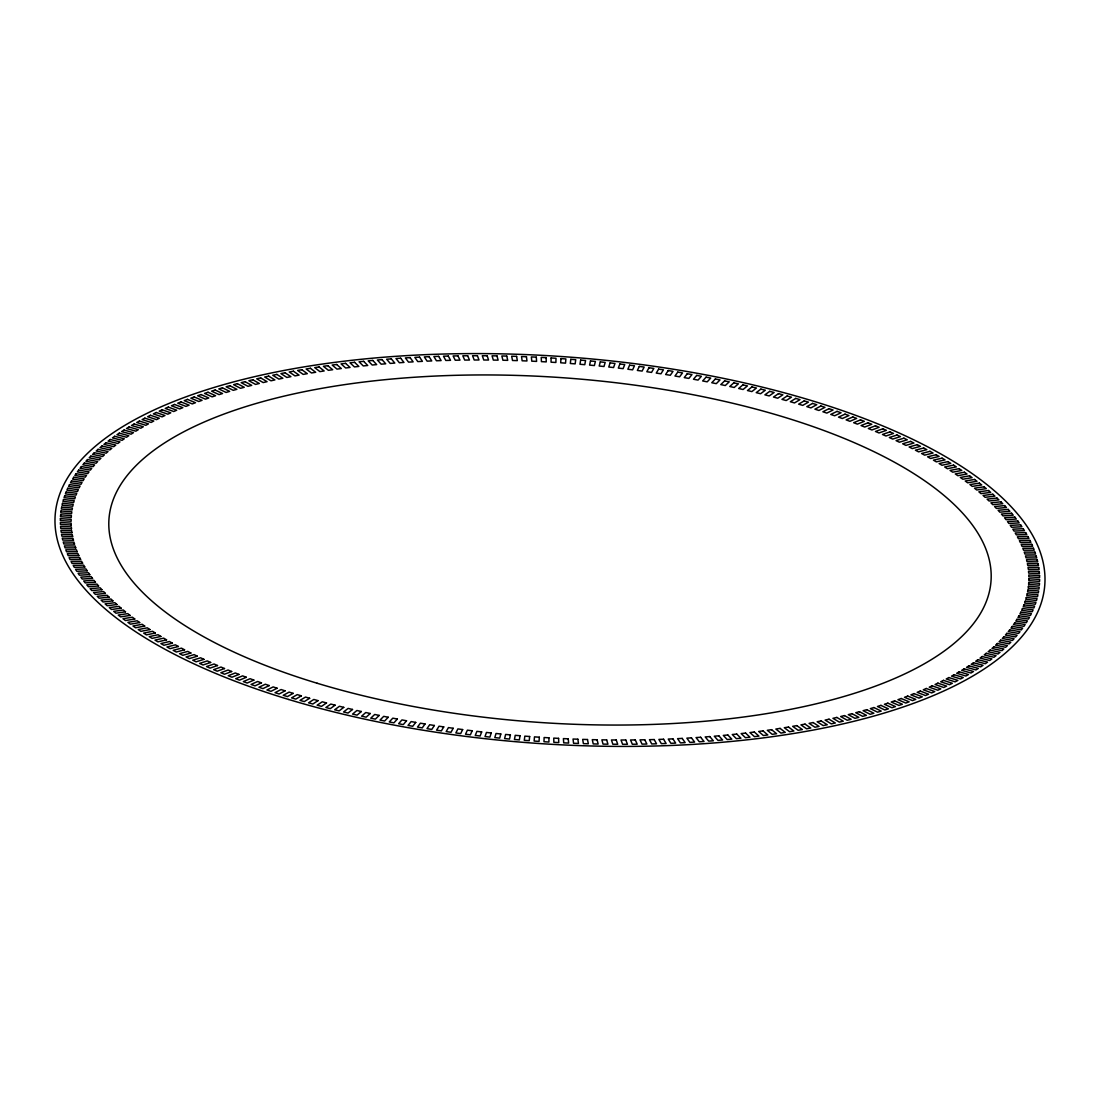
<?xml version="1.0" encoding="UTF-8"?>
<svg xmlns="http://www.w3.org/2000/svg" width="1100" height="1100" viewBox="0 0 1100 1100"><rect width="100%" height="100%" fill="white"/><g stroke="black" fill="none" stroke-linecap="round" stroke-linejoin="round"><path stroke-width="1.5" d="M548.941 737.811L548.914 742.032L543.991 741.73L544.115 737.523L548.941 737.811M551.086 357.967L551.059 362.189L555.885 362.478L556.009 358.27L551.086 357.967M60.417 518.65L60.376 520.589L71.142 521.235L71.17 519.337L60.417 518.65M1028.858 578.765L1028.83 580.663L1039.582 581.35L1039.624 579.411L1028.858 578.765M539.303 737.206L539.055 741.4L534.132 741.056L534.476 736.862L539.303 737.206M560.945 358.6L560.697 362.794L565.524 363.138L565.868 358.944L560.945 358.6M60.638 514.8L60.5 516.725L71.266 517.454L71.39 515.57L60.638 514.8M1028.734 582.546L1028.61 584.43L1039.362 585.2L1039.5 583.275L1028.734 582.546M529.664 736.505L529.21 740.699L524.274 740.314L524.851 736.134L529.664 736.505M570.79 359.301L570.336 363.495L575.149 363.866L575.726 359.686L570.79 359.301M61.05 510.964L60.816 512.875L71.569 513.7L71.802 511.816L61.05 510.964M1028.431 586.3L1028.197 588.184L1038.95 589.036L1039.184 587.125L1028.431 586.3M520.025 735.735L519.351 739.915L514.442 739.489L515.226 735.322L520.025 735.735M580.649 360.085L579.975 364.265L584.774 364.678L585.558 360.511L580.649 360.085M61.669 507.141L61.339 509.039L72.078 509.946L72.407 508.076L61.669 507.141M1027.923 590.054L1027.592 591.924L1038.331 592.859L1038.661 590.961L1027.923 590.054M510.414 734.896L509.52 739.049L504.611 738.581L505.615 734.442L510.414 734.896M590.48 360.951L589.586 365.104L594.385 365.558L595.389 361.419L590.48 360.951M62.494 503.332L62.054 505.23L72.779 506.22L73.205 504.35L62.494 503.332M1027.221 593.78L1026.795 595.65L1037.506 596.668L1037.946 594.77L1027.221 593.78M500.816 733.975L499.703 738.114L494.808 737.605L496.018 733.48L500.816 733.975M600.298 361.886L599.184 366.025L603.982 366.52L605.192 362.395L600.298 361.886M63.498 499.538L62.975 501.435L73.672 502.494L74.195 500.651L63.498 499.538M1026.327 597.506L1025.805 599.349L1036.503 600.462L1037.025 598.565L1026.327 597.506M491.232 732.985L489.913 737.096L485.018 736.56L486.447 732.449L491.232 732.985M610.087 362.904L608.768 367.015L613.553 367.551L614.982 363.44L610.087 362.904M64.708 495.77L64.075 497.654L74.759 498.809L75.377 496.966L64.708 495.77M1025.241 601.191L1024.622 603.034L1035.293 604.23L1035.925 602.346L1025.241 601.191M481.676 731.912L480.136 735.996L475.255 735.433L476.905 731.349L481.676 731.912M619.864 364.004L618.324 368.087L623.095 368.651L624.745 364.567L619.864 364.004M66.124 492.03L65.395 493.9L76.037 495.124L76.752 493.295L66.124 492.03M1023.963 604.876L1023.247 606.705L1033.876 607.97L1034.605 606.1L1023.963 604.876M472.147 730.771L470.388 734.827L465.534 734.223L467.39 730.166L472.147 730.771M629.612 365.172L627.852 369.229L632.61 369.834L634.466 365.777L629.612 365.172M67.719 488.304L66.894 490.16L77.509 491.48L78.32 489.665L67.719 488.304M1022.491 608.52L1021.68 610.335L1032.281 611.696L1033.106 609.84L1022.491 608.52M462.646 729.561L460.68 733.59L455.84 732.944L457.902 728.915L462.646 729.561M639.32 366.41L637.354 370.439L642.098 371.085L644.16 367.056L639.32 366.41M69.52 484.605L68.599 486.447L79.172 487.85L80.08 486.049L69.52 484.605M1020.827 612.15L1019.92 613.951L1030.48 615.395L1031.401 613.553L1020.827 612.15M453.172 728.269L451 732.27L446.174 731.582L448.456 727.595L453.172 728.269M649 367.73L646.827 371.731L651.544 372.405L653.826 368.418L649 367.73M71.514 480.934L70.496 482.763L81.029 484.248L82.032 482.46L71.514 480.934M1018.971 615.752L1017.968 617.54L1028.486 619.066L1029.504 617.237L1018.971 615.752M443.754 726.907L441.361 730.881L436.562 730.166L439.065 726.206L443.754 726.907M658.639 369.119L656.246 373.092L660.935 373.794L663.438 369.834L658.639 369.119M73.7 477.29L72.586 479.105L83.078 480.672L84.164 478.899L73.7 477.29M1016.923 619.327L1015.836 621.101L1026.3 622.71L1027.414 620.895L1016.923 619.327M434.376 725.477L431.777 729.424L426.993 728.654L429.701 724.735L434.376 725.477M668.223 370.576L665.624 374.522L670.299 375.265L673.007 371.346L668.223 370.576M76.079 473.688L74.869 475.489L85.305 477.125L86.501 475.365L76.079 473.688M1014.695 622.875L1013.499 624.635L1023.921 626.312L1025.131 624.511L1014.695 622.875M425.04 723.965L422.235 727.884L417.478 727.086L420.393 723.195L425.04 723.965M677.765 372.116L674.96 376.035L679.607 376.805L682.523 372.914L677.765 372.116M78.65 470.099L77.344 471.886L87.739 473.605L89.017 471.859L78.65 470.099M1012.261 626.395L1010.982 628.141L1021.35 629.901L1022.656 628.114L1012.261 626.395M415.759 722.398L412.734 726.275L408.018 725.436L411.139 721.586L415.759 722.398M687.266 373.725L684.241 377.603L688.861 378.414L691.982 374.564L687.266 373.725M81.414 466.551L80.011 468.325L90.338 470.112L91.713 468.38L81.414 466.551M1009.662 629.888L1008.287 631.62L1018.586 633.449L1019.989 631.675L1009.662 629.888M406.533 720.761L403.301 724.598L398.612 723.731L401.94 719.909L406.533 720.761M696.699 375.402L693.467 379.239L698.06 380.091L701.388 376.269L696.699 375.402M84.37 463.031L82.871 464.791L93.142 466.661L94.6 464.942L84.37 463.031M1006.857 633.339L1005.4 635.058L1015.63 636.969L1017.129 635.209L1006.857 633.339M397.361 719.043L393.924 722.838L389.263 721.944L392.796 718.162L397.361 719.043M706.076 377.163L702.639 380.957L707.204 381.837L710.737 378.056L706.076 377.163M87.519 459.553L85.924 461.285L96.126 463.237L97.68 461.546L87.519 459.553M1003.874 636.763L1002.32 638.454L1012.481 640.447L1014.076 638.715L1003.874 636.763M388.245 717.255L384.615 721.023L379.981 720.088L383.721 716.348L388.245 717.255M715.385 378.978L711.755 382.745L716.279 383.652L720.019 379.913L715.385 378.978M90.846 456.115L89.155 457.82L99.289 459.855L100.939 458.178L90.846 456.115M1000.711 640.145L999.061 641.822L1009.154 643.885L1010.845 642.18L1000.711 640.145M379.211 715.412L375.361 719.125L370.769 718.162L374.715 714.464L379.211 715.412M724.639 380.875L720.789 384.587L725.285 385.536L729.231 381.837L724.639 380.875M94.366 452.705L92.579 454.396L102.63 456.5L104.376 454.836L94.366 452.705M997.37 643.5L995.624 645.164L1005.634 647.295L1007.421 645.604L997.37 643.5M370.232 713.501L366.19 717.173L361.625 716.169L365.777 712.511L370.232 713.501M733.81 382.828L729.768 386.499L734.223 387.489L738.375 383.831L733.81 382.828M98.065 449.336L96.195 451.014L106.164 453.186L107.993 451.55L98.065 449.336M993.836 646.814L992.008 648.45L1001.935 650.664L1003.805 648.986L993.836 646.814M361.336 711.508L357.087 715.138L352.564 714.106L356.909 710.49L361.336 711.508M742.912 384.862L738.664 388.493L743.091 389.51L747.436 385.894L742.912 384.862M101.956 446.009L99.99 447.672L109.876 449.914L111.801 448.291L101.956 446.009M990.124 650.086L988.199 651.709L998.044 653.991L1000.01 652.327L990.124 650.086M352.509 709.459L348.067 713.048L343.585 711.975L348.123 708.414L352.509 709.459M751.933 386.953L747.491 390.541L751.878 391.586L756.415 388.025L751.933 386.953M106.012 442.723L103.964 444.359L113.767 446.683L115.775 445.087L106.012 442.723M986.232 653.317L984.225 654.913L993.987 657.277L996.036 655.641L986.232 653.317M343.764 707.355L339.13 710.889L334.689 709.789L339.419 706.269L343.764 707.355M760.87 389.111L756.236 392.645L760.581 393.731L765.311 390.211L760.87 389.111M110.261 439.491L108.116 441.1L117.824 443.493L119.927 441.911L110.261 439.491M982.176 656.507L980.072 658.089L989.739 660.509L991.884 658.9L982.176 656.507M335.101 705.169L330.275 708.661L325.875 707.52L330.798 704.069L335.101 705.169M769.725 391.339L764.899 394.831L769.202 395.931L774.125 392.48L769.725 391.339M114.689 436.288L112.448 437.882L122.073 440.344L124.259 438.79L114.689 436.288M977.928 659.656L975.741 661.21L985.311 663.712L987.553 662.118L977.928 659.656M326.521 702.941L321.502 706.365L317.157 705.196L322.272 701.786L326.521 702.941M778.497 393.635L773.479 397.059L777.727 398.214L782.843 394.804L778.497 393.635M119.295 433.139L116.971 434.706L126.486 437.25L128.755 435.71L119.295 433.139M973.514 662.75L971.245 664.29L980.705 666.861L983.029 665.294L973.514 662.75M318.038 700.631L312.826 704.014L308.536 702.817L313.83 699.462L318.038 700.631M787.174 395.986L781.963 399.369L786.17 400.538L791.464 397.183L787.174 395.986M124.066 430.045L121.66 431.585L131.065 434.184L133.43 432.671L124.066 430.045M968.935 665.816L966.57 667.329L975.934 669.955L978.34 668.415L968.935 665.816M309.65 698.266L304.26 701.607L299.998 700.37L305.498 697.07L309.65 698.266M795.74 398.393L790.35 401.734L794.503 402.93L800.003 399.63L795.74 398.393M129.016 426.993L126.514 428.505L135.822 431.172L138.27 429.688L129.016 426.993M964.178 668.827L961.73 670.312L970.984 673.007L973.486 671.495L964.178 668.827M301.359 695.846L295.776 699.119L291.569 697.868L297.261 694.609L301.359 695.846M804.224 400.881L798.641 404.154L802.739 405.391L808.431 402.132L804.224 400.881M134.131 423.981L131.546 425.48L140.745 428.216L143.275 426.759L134.131 423.981M959.255 671.784L956.725 673.241L965.869 676.019L968.454 674.52L959.255 671.784M293.178 693.371L287.403 696.589L283.25 695.296L289.121 692.106L293.178 693.371M812.598 403.411L806.822 406.629L810.879 407.894L816.75 404.704L812.598 403.411M139.425 421.039L136.757 422.496L145.833 425.301L148.445 423.871L139.425 421.039M954.168 674.699L951.555 676.129L960.575 678.961L963.242 677.504L954.168 674.699M285.079 690.827L279.139 693.99L275.041 692.67L281.077 689.535L285.079 690.827M820.861 406.01L814.921 409.172L818.923 410.465L824.959 407.33L820.861 406.01M144.87 418.138L142.134 419.581L151.099 422.441L153.78 421.025L144.87 418.138M948.901 677.559L946.22 678.975L955.13 681.862L957.866 680.419L948.901 677.559M277.104 688.229L270.971 691.336L266.942 689.989L273.157 686.909L277.104 688.229M829.029 408.664L822.896 411.771L826.843 413.091L833.058 410.011L829.029 408.664M150.494 415.291L147.661 416.707L156.502 419.636L159.28 418.248L150.494 415.291M943.497 680.364L940.72 681.752L949.506 684.709L952.339 683.293L943.497 680.364M269.239 685.575L262.928 688.627L258.954 687.239L265.347 684.227L269.239 685.575M837.072 411.373L830.761 414.425L834.652 415.772L841.046 412.761L837.072 411.373M156.282 412.5L153.368 413.889L162.085 416.873L164.931 415.511L156.282 412.5M937.915 683.127L935.069 684.489L943.718 687.5L946.633 686.111L937.915 683.127M261.484 682.866L254.994 685.85L251.075 684.447L257.647 681.491L261.484 682.866M845.006 414.15L838.516 417.134L842.352 418.509L848.925 415.553L845.006 414.15M162.222 409.764L159.225 411.125L167.819 414.178L170.734 412.844L162.222 409.764M932.181 685.822L929.266 687.156L937.777 690.236L940.775 688.875L932.181 685.822M253.853 680.102L247.197 683.031L243.334 681.601L250.071 678.7L253.853 680.102M852.803 416.969L846.148 419.897L849.929 421.3L856.666 418.399L852.803 416.969M168.314 407.082L165.248 408.416L173.704 411.524L176.701 410.217L168.314 407.082M926.296 688.476L923.299 689.783L931.686 692.918L934.753 691.584L926.296 688.476M246.331 677.284L239.498 680.158L235.702 678.686L242.619 675.868L246.331 677.284M860.503 419.842L853.669 422.716L857.381 424.132L864.298 421.314L860.503 419.842M174.57 404.456L171.421 405.763L179.74 408.939L182.82 407.66L174.57 404.456M920.26 691.061L917.18 692.34L925.43 695.544L928.579 694.237L920.26 691.061M238.934 674.424L231.949 677.215L228.209 675.73L235.29 672.966L238.934 674.424M868.051 422.785L861.066 425.576L864.71 427.034L871.791 424.27L868.051 422.785M180.978 401.899L177.746 403.178L185.928 406.395L189.09 405.158L180.978 401.899M914.072 693.605L910.91 694.842L919.023 698.101L922.254 696.822L914.072 693.605M231.66 671.509L224.51 674.231L220.853 672.732L228.085 670.024L231.66 671.509M875.49 425.769L868.34 428.491L871.915 429.976L879.148 427.268L875.49 425.769M187.522 399.396L184.236 400.634L192.266 403.92L195.498 402.71L187.522 399.396M907.734 696.08L904.503 697.29L912.477 700.604L915.764 699.366L907.734 696.08M224.524 668.539L217.209 671.206L213.62 669.666L221.004 667.04L224.524 668.539M882.791 428.794L875.476 431.461L878.996 432.96L886.38 430.334L882.791 428.794M194.232 396.949L190.864 398.172L198.756 401.5L202.042 400.317L194.232 396.949M901.244 698.5L897.957 699.683L905.768 703.051L909.136 701.827L901.244 698.5M217.525 665.527L210.045 668.126L206.511 666.559L214.06 664.001L217.525 665.527M889.955 431.874L882.475 434.473L885.94 435.999L893.489 433.441L889.955 431.874M201.08 394.57L197.629 395.752L205.384 399.149L208.739 397.994L201.08 394.57M894.616 700.851L891.261 702.006L898.92 705.43L902.371 704.247L894.616 700.851M210.65 662.461L203.019 664.991L199.567 663.41L207.268 660.921L210.65 662.461M896.981 435.009L889.35 437.539L892.732 439.079L900.433 436.59L896.981 435.009M208.065 392.26L204.545 393.415L212.149 396.853L215.572 395.725L208.065 392.26M887.851 703.148L884.428 704.275L891.935 707.74L895.455 706.585L887.851 703.148M203.913 659.354L196.13 661.815L192.748 660.206L200.599 657.786L203.913 659.354M903.87 438.185L896.088 440.646L899.401 442.214L907.253 439.794L903.87 438.185M215.188 390.005L211.613 391.132L219.051 394.625L222.544 393.525L215.188 390.005M880.949 705.375L877.456 706.475L884.812 709.995L888.388 708.867L880.949 705.375M197.312 656.205L189.393 658.598L186.079 656.961L194.081 654.61L197.312 656.205M910.607 441.402L902.688 443.795L905.919 445.39L913.921 443.039L910.607 441.402M222.447 387.819L218.804 388.905L226.077 392.453L229.653 391.38L222.447 387.819M873.923 707.548L870.348 708.62L877.553 712.181L881.196 711.095L873.923 707.548M190.864 653.015L182.792 655.325L179.561 653.675L187.701 651.406L190.864 653.015M917.207 444.675L909.136 446.985L912.299 448.594L920.439 446.325L917.207 444.675M229.845 385.701L226.133 386.76L233.255 390.335L236.885 389.317L229.845 385.701M866.745 709.665L863.115 710.683L870.155 714.299L873.867 713.24L866.745 709.665M184.566 649.784L176.344 652.025L173.181 650.348L181.459 648.148L184.566 649.784M923.656 447.975L915.434 450.216L918.541 451.853L926.819 449.652L923.656 447.975M237.366 383.652L233.599 384.67L240.542 388.3L244.241 387.296L237.366 383.652M859.457 711.7L855.759 712.704L862.634 716.348L866.401 715.33L859.457 711.7M178.406 646.498L170.06 648.67L166.966 646.979L175.381 644.848L178.406 646.498M929.94 451.33L921.594 453.502L924.619 455.152L933.034 453.021L929.94 451.33M245.025 381.659L241.175 382.649L247.968 386.32L251.721 385.357L245.025 381.659M852.032 713.68L848.279 714.643L854.975 718.341L858.825 717.351L852.032 713.68M172.397 643.184L163.914 645.274L160.903 643.569L169.455 641.52L172.397 643.184M936.086 454.726L927.602 456.816L930.545 458.48L939.098 456.431L936.086 454.726M252.794 379.748L248.889 380.696L255.516 384.409L259.325 383.487L252.794 379.748M844.484 715.591L840.675 716.513L847.206 720.253L851.111 719.304L844.484 715.591M166.54 639.829L157.933 641.85L154.99 640.118L163.68 638.138L166.54 639.829M942.067 458.15L933.46 460.171L936.32 461.862L945.01 459.882L942.067 458.15M260.686 377.891L256.726 378.812L263.175 382.566L267.053 381.672L260.686 377.891M836.825 717.434L832.947 718.327L839.314 722.109L843.274 721.188L836.825 717.434M160.847 636.446L152.103 638.385L149.243 636.639L158.056 634.727L160.847 636.446M947.898 461.615L939.152 463.554L941.944 465.272L950.758 463.361L947.898 461.615M268.702 376.118L264.688 376.998L270.957 380.793L274.89 379.926L268.702 376.118M829.043 719.207L825.11 720.074L831.298 723.883L835.312 723.003L829.043 719.207M155.306 633.023L146.438 634.879L143.66 633.119L152.597 631.29L155.306 633.023M953.562 465.121L944.694 466.978L947.402 468.71L956.34 466.881L953.562 465.121M276.829 374.399L272.759 375.251L278.85 379.087L282.837 378.263L276.829 374.399M821.15 720.912L817.162 721.737L823.171 725.601L827.241 724.749L821.15 720.912M149.93 629.558L140.938 631.345L138.243 629.571L147.29 627.811L149.93 629.558M959.062 468.655L950.07 470.442L952.71 472.189L961.758 470.429L959.062 468.655M285.065 372.763L280.94 373.574L286.853 377.451L290.895 376.654L285.065 372.763M813.148 722.549L809.105 723.346L814.935 727.237L819.06 726.426L813.148 722.549M144.705 626.065L135.603 627.784L132.99 625.982L142.161 624.305L144.705 626.065M964.398 472.216L955.295 473.935L957.839 475.695L967.01 474.018L964.398 472.216M293.411 371.195L289.231 371.965L294.965 375.884L299.049 375.127L293.411 371.195M805.035 724.116L800.951 724.872L806.589 728.805L810.769 728.035L805.035 724.116M139.659 622.545L130.433 624.181L127.916 622.366L137.184 620.771L139.659 622.545M969.567 475.819L960.341 477.455L962.816 479.229L972.084 477.634L969.567 475.819M301.868 369.71L297.632 370.439L303.174 374.385L307.312 373.67L301.868 369.71M796.826 725.615L792.688 726.33L798.133 730.29L802.367 729.561L796.826 725.615M134.764 618.998L125.441 620.551L123.007 618.723L132.385 617.21L134.764 618.998M974.559 479.449L965.236 481.002L967.615 482.79L976.992 481.277L974.559 479.449M310.42 368.28L306.13 368.981L311.493 372.969L315.686 372.281L310.42 368.28M788.508 727.031L784.314 727.719L789.58 731.72L793.87 731.019L788.508 727.031M130.047 615.423L120.615 616.88L118.264 615.051L127.751 613.621L130.047 615.423M979.385 483.12L969.952 484.578L972.249 486.379L981.736 484.949L979.385 483.12M319.055 366.933L314.724 367.606L319.894 371.607L324.143 370.961L319.055 366.933M780.106 728.393L775.857 729.039L780.945 733.067L785.276 732.394L780.106 728.393M125.496 611.806L115.968 613.195L113.699 611.352L123.296 610.005L125.496 611.806M984.032 486.805L974.504 488.194L976.704 489.995L986.301 488.647L984.032 486.805M327.8 365.668L323.414 366.286L328.405 370.329L332.681 369.71L327.8 365.668M771.595 729.671L767.319 730.29L772.2 734.332L776.586 733.714L771.595 729.671M121.124 608.176L111.485 609.482L109.312 607.626L119.006 606.361L121.124 608.176M988.515 490.518L978.876 491.824L980.994 493.639L990.688 492.374L988.515 490.518M336.627 364.471L332.2 365.049L336.999 369.119L341.316 368.541L336.627 364.471M763.001 730.881L758.684 731.459L763.372 735.529L767.8 734.951L763.001 730.881M116.916 604.533L107.195 605.756L105.105 603.873L114.881 602.69L116.916 604.533M992.805 494.244L983.084 495.467L985.119 497.31L994.895 496.127L992.805 494.244M345.551 363.344L341.082 363.894L345.675 367.991L350.048 367.441L345.551 363.344M754.325 732.009L749.952 732.559L754.449 736.656L758.918 736.106L754.325 732.009M112.901 600.848L103.07 601.989L101.076 600.105L110.949 599.005L112.901 600.848M996.93 498.011L987.099 499.152L989.051 500.995L998.924 499.895L996.93 498.011M354.558 362.299L350.034 362.808L354.434 366.919L358.848 366.424L354.558 362.299M745.566 733.081L741.152 733.576L745.442 737.701L749.966 737.192L745.566 733.081M109.051 597.149L99.137 598.207L97.24 596.31L107.181 595.293L109.051 597.149M1000.862 501.793L990.949 502.851L992.819 504.707L1002.76 503.69L1000.862 501.793M363.632 361.322L359.081 361.804L363.275 365.942L367.73 365.475L363.632 361.322M736.725 734.058L732.27 734.525L736.367 738.678L740.919 738.196L736.725 734.058M105.38 593.436L95.384 594.413L93.569 592.501L103.606 591.566L105.38 593.436M1004.616 505.587L994.62 506.564L996.394 508.434L1006.431 507.499L1004.616 505.587M372.79 360.429L368.197 360.869L372.199 365.021L376.681 364.595L372.79 360.429M727.801 734.979L723.319 735.405L727.21 739.571L731.803 739.131L727.801 734.979M101.887 589.71L91.809 590.59L90.104 588.679L100.21 587.826L101.887 589.71M1008.191 509.41L998.112 510.29L999.79 512.174L1009.896 511.321L1008.191 509.41M382.016 359.618L377.396 360.016L381.178 364.183L385.701 363.797L382.016 359.618M718.822 735.817L714.299 736.202L717.984 740.383L722.604 739.984L718.822 735.817M98.574 585.956L88.426 586.768L86.804 584.842L96.993 584.072L98.574 585.956M1011.574 513.232L1001.426 514.044L1003.008 515.928L1013.196 515.158L1011.574 513.232M391.311 358.875L386.65 359.232L390.239 363.426L394.79 363.069L391.311 358.875M709.761 736.574L705.21 736.931L708.689 741.125L713.35 740.768L709.761 736.574M95.453 582.189L85.236 582.918L83.71 580.979L93.954 580.305L95.453 582.189M1014.764 517.082L1004.548 517.811L1006.046 519.695L1016.29 519.021L1014.764 517.082M400.661 358.215L395.986 358.531L399.369 362.739L403.947 362.422L400.661 358.215M700.631 737.261L696.053 737.577L699.339 741.785L704.014 741.469L700.631 737.261M92.51 578.408L82.225 579.054L80.795 577.115L91.108 576.524L92.51 578.408M1017.775 520.946L1007.49 521.592L1008.893 523.476L1019.205 522.885L1017.775 520.946M410.094 357.624L405.364 357.913L408.554 362.134L413.16 361.859L410.094 357.624M691.446 737.866L686.84 738.141L689.906 742.376L694.636 742.088L691.446 737.866M89.76 574.626L79.406 575.176L78.073 573.237L88.44 572.729L89.76 574.626M1020.594 524.824L1010.24 525.374L1011.56 527.271L1021.928 526.763L1020.594 524.824M419.567 357.115L414.824 357.362L417.794 361.598L422.428 361.35L419.567 357.115M682.206 738.402L677.572 738.65L680.433 742.885L685.176 742.638L682.206 738.402M87.189 570.817L76.78 571.285L75.542 569.346L85.965 568.92L87.189 570.817M1023.22 528.715L1012.811 529.183L1014.035 531.08L1024.457 530.654L1023.22 528.715M429.096 356.689L424.325 356.895L427.089 361.144L431.75 360.938L429.096 356.689M672.911 738.856L668.25 739.062L670.904 743.311L675.675 743.105L672.911 738.856M84.796 567.023L74.346 567.394L73.205 565.455L83.683 565.111L84.796 567.023M1025.654 532.606L1015.204 532.977L1016.317 534.889L1026.795 534.545L1025.654 532.606M438.666 356.345L433.881 356.51L436.425 360.759L441.114 360.594L438.666 356.345M663.575 739.241L658.886 739.406L661.334 743.655L666.119 743.49L663.575 739.241M82.61 563.2L72.105 563.502L71.06 561.55L81.579 561.289L82.61 563.2M1027.895 536.498L1017.39 536.8L1018.421 538.711L1028.94 538.45L1027.895 536.498M448.291 356.07L443.479 356.194L445.816 360.456L450.533 360.332L448.291 356.07M654.184 739.544L649.467 739.668L651.709 743.93L656.521 743.806L654.184 739.544M80.602 559.377L70.056 559.598L69.108 557.645L79.681 557.466L80.602 559.377M1029.944 540.402L1019.398 540.623L1020.319 542.534L1030.892 542.355L1029.944 540.402M457.957 355.877L453.118 355.96L455.249 360.223L459.979 360.14L457.957 355.877M644.751 739.777L640.021 739.86L642.043 744.122L646.882 744.04L644.751 739.777M78.801 555.555L68.2 555.679L67.347 553.726L77.963 553.644L78.801 555.555M1031.8 544.321L1021.199 544.445L1022.037 546.356L1032.652 546.274L1031.8 544.321M467.665 355.754L462.811 355.809L464.723 360.071L469.48 360.03L467.665 355.754M635.277 739.929L630.52 739.97L632.335 744.246L637.189 744.191L635.277 739.929M77.179 551.732L66.55 551.774L65.794 549.821L76.436 549.821L77.179 551.732M1033.45 548.226L1022.821 548.268L1023.564 550.179L1034.206 550.179L1033.45 548.226M477.4 355.726L472.533 355.726L474.224 360.002L478.995 359.989L477.4 355.726M625.776 739.997L621.005 740.011L622.6 744.274L627.467 744.274L625.776 739.997M75.749 547.91L65.079 547.855L64.433 545.902L75.102 545.999L75.749 547.91M1034.921 552.145L1024.251 552.09L1024.898 554.001L1035.567 554.098L1034.921 552.145M487.163 355.768L482.281 355.74L483.766 360.002L488.551 360.03L487.163 355.768M616.234 739.997L611.449 739.97L612.837 744.232L617.719 744.26L616.234 739.997M74.511 544.087L63.814 543.95L63.264 541.998L73.961 542.176L74.511 544.087M1036.186 556.05L1025.489 555.913L1026.039 557.824L1036.736 558.002L1036.186 556.05M496.953 355.891L492.058 355.822L493.336 360.085L498.121 360.154L496.953 355.891M606.664 739.915L601.879 739.846L603.048 744.109L607.942 744.178L606.664 739.915M73.466 540.265L62.755 540.045L62.287 538.092L73.013 538.354L73.466 540.265M1037.245 559.955L1026.534 559.735L1026.987 561.646L1037.713 561.908L1037.245 559.955M506.77 356.084L501.861 355.974L502.92 360.236L507.719 360.346L506.77 356.084M597.08 739.764L592.281 739.654L593.23 743.916L598.139 744.026L597.08 739.764M72.614 536.442L61.875 536.14L61.518 534.188L72.256 534.531L72.614 536.442M1038.125 563.86L1027.386 563.558L1027.744 565.469L1038.483 565.812L1038.125 563.86M516.601 356.373L511.679 356.221L512.518 360.484L517.33 360.621L516.601 356.373M587.482 739.516L582.67 739.379L583.399 743.628L588.321 743.779L587.482 739.516M71.954 532.62L61.215 532.235L60.94 530.283L71.692 530.723L71.954 532.62M1038.785 567.765L1028.046 567.38L1028.308 569.277L1039.06 569.717L1038.785 567.765M526.446 356.73L521.524 356.538L522.143 360.786L526.955 360.979L526.446 356.73M577.857 739.214L573.045 739.021L573.554 743.27L578.476 743.463L577.857 739.214M71.486 528.825L60.734 528.344L60.569 526.405L71.321 526.914L71.486 528.825M1039.266 571.656L1028.514 571.175L1028.679 573.086L1039.431 573.595L1039.266 571.656M536.291 357.156L531.369 356.936L531.781 361.171L536.594 361.405L536.291 357.156M568.219 738.829L563.406 738.595L563.709 742.844L568.631 743.064L568.219 738.829M71.211 525.016L60.459 524.466L60.39 522.527L71.156 523.132L71.211 525.016M1039.541 575.534L1028.789 574.984L1028.844 576.868L1039.61 577.473L1039.541 575.534M546.15 357.679L541.227 357.404L541.42 361.639L546.232 361.9L546.15 357.679M558.58 738.361L553.768 738.1L553.85 742.321L558.773 742.596L558.58 738.361M288.736 699.49A496.031 193.806 4 0 0 1044.739 585.585A496.031 193.806 4 0 0 316.525 364.925A496.031 193.806 4 0 0 288.736 699.49M317.13 683.237A442.104 172.741 4 0 0 990.963 581.721A442.104 172.741 4 0 0 341.907 385.041A442.104 172.741 4 0 0 317.13 683.237"/></g></svg>
